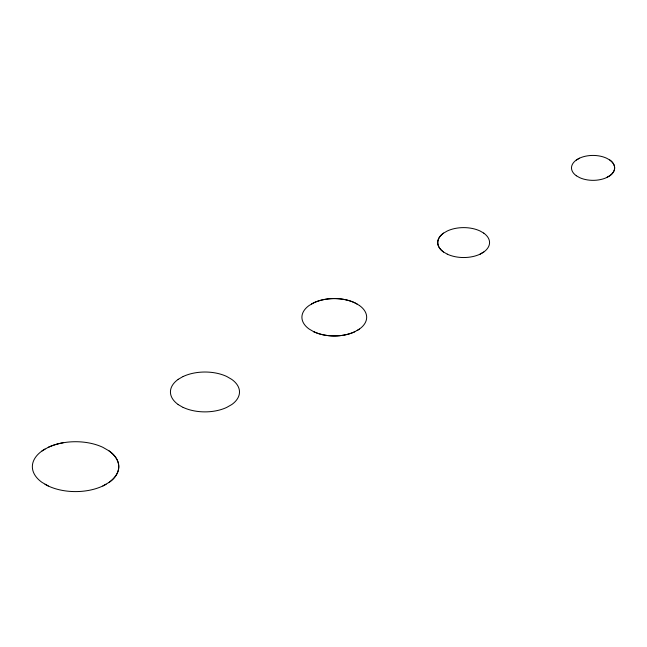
<?xml version="1.0" encoding="UTF-8"?>
<svg xmlns="http://www.w3.org/2000/svg" width="647" height="647" viewBox="0 0 647 647"><rect width="100%" height="100%" fill="white"/><g stroke="black" fill="none" stroke-linecap="round" stroke-linejoin="round"><path stroke-width="0.97" d="M45.023 449.002L42.063 450.886L48.299 447.295A42.831 24.732 0 0 1 63.252 442.742M178.135 379.36L183.125 376.481M576.34 175.758A21.553 12.447 0 0 1 576.372 160.011L579.429 158.208A21.553 12.447 0 0 1 606.676 158.256L609.806 160.011A21.545 12.439 0 0 1 609.798 175.741L606.676 177.545A21.553 12.447 0 0 1 579.437 177.545L576.307 175.741M576.307 160.011L579.421 158.208M44.999 484.288L48.282 486.002A43.163 24.918 0 0 0 102.857 485.962L109.092 482.387A43.139 24.91 0 0 0 109.076 450.902L102.833 447.303A43.163 24.918 0 0 0 48.282 447.344M357.225 330.496L359.449 329.072M483.794 252.031L480.05 254.198M311.409 304.041L313.86 302.764A32.358 18.682 0 0 1 354.726 302.796L359.449 305.449M606.676 177.545L609.798 175.741A21.553 12.447 0 0 0 609.757 160.027M354.71 331.757A32.366 18.69 0 0 1 313.86 331.757A32.358 18.682 0 0 0 354.75 331.774L359.417 329.064A32.366 18.69 0 0 0 359.376 305.457M102.849 485.986L106.132 484.279M447.32 254.166L443.559 252.023A25.896 14.954 0 0 1 443.543 233.122M357.201 304.041L354.75 302.764A32.366 18.69 0 0 0 313.835 302.78L309.185 305.457A32.366 18.69 0 0 0 309.193 329.072L313.844 331.782M183.101 407.44L178.103 404.553M48.299 485.986L42.031 482.395A43.163 24.918 0 0 1 42.12 450.894M483.794 233.122L480.025 230.971A25.896 14.954 0 0 0 447.295 230.987L443.567 233.13A25.896 14.954 0 0 0 443.583 252.023M183.15 407.4A34.509 19.92 0 0 0 226.749 407.4L231.755 404.553A34.509 19.92 0 0 0 231.699 379.368L226.741 376.481A34.509 19.92 0 0 0 183.15 376.514M178.2 404.545A34.509 19.92 0 0 1 178.2 379.368M483.738 233.13A25.896 14.954 0 0 1 483.738 252.023L480.025 254.182A25.896 14.954 0 0 1 447.287 254.158M109.028 450.919A43.163 24.918 0 0 1 109.06 482.379"/></g></svg>
